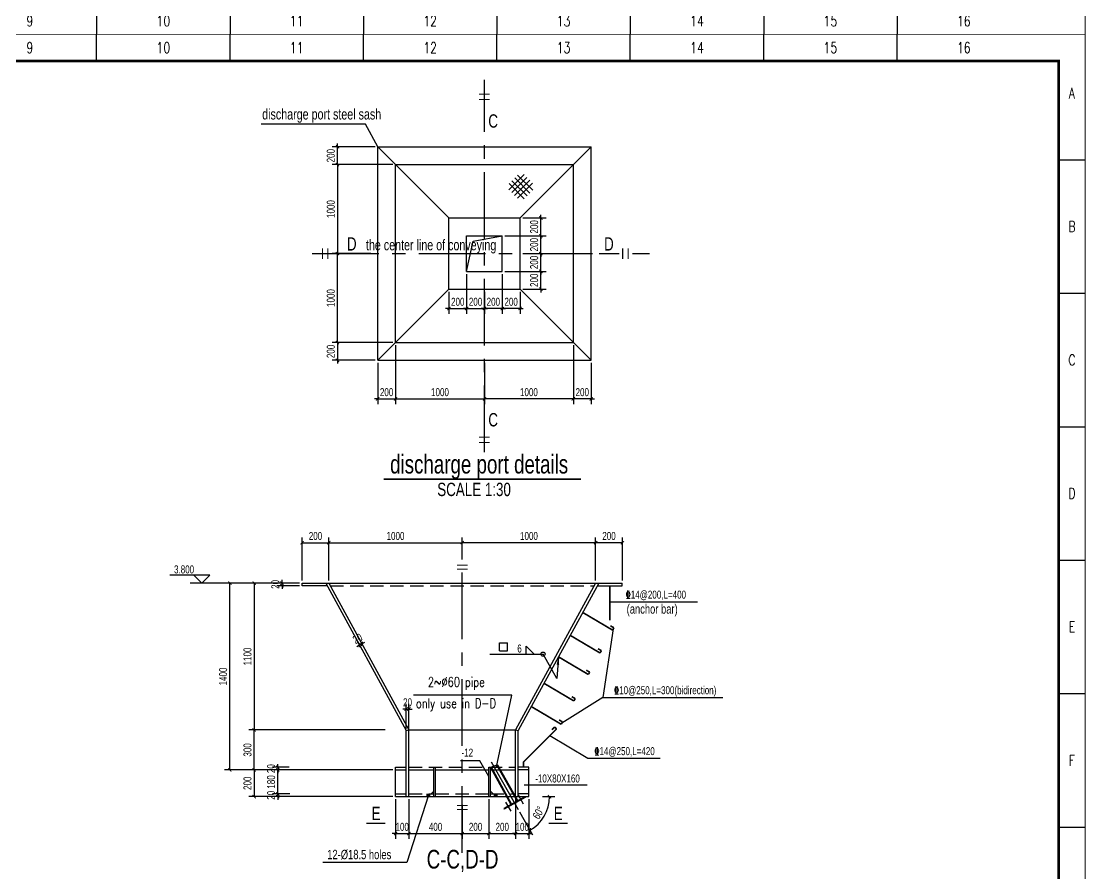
# Model space of a CAD drawing. Extents: x 707031 to 850566, y -411673 to -233438.
# Drawn here: x 751276 to 791166, y -383702 to -351768 of the extents above; entities that cross this region are included whole.
import ezdxf
from ezdxf.enums import TextEntityAlignment as Align

# ---------------------------------------------------------------- set-up
doc = ezdxf.new("R2010")
doc.units = 0
doc.header["$LTSCALE"] = 2000
doc.header["$MEASUREMENT"] = 0
doc.linetypes.add('CENTER', pattern=[2, 1.25, -0.25, 0.25, -0.25])
doc.linetypes.add('HIDDEN', pattern=[0.375, 0.25, -0.125])
doc.layers.get('0').update_dxf_attribs({"linetype": 'CONTINUOUS'})
doc.layers.get('DEFPOINTS').update_dxf_attribs({"linetype": 'CONTINUOUS'})
for name, color, linetype in [('4', 2, 'CONTINUOUS'), ('S_01', 3, 'CONTINUOUS'), ('S_04', 2, 'CONTINUOUS'), ('S_05', 7, 'CONTINUOUS'), ('TK', 1, 'CONTINUOUS')]:
    doc.layers.add(name, color=color, linetype=linetype)
doc.styles.add('HZ', font='txt-new.shx', dxfattribs={"width": 0.65, "bigfont": 'hztxt.shx'})
doc.styles.add('KS', font='kstxt.shx', dxfattribs={"width": 0.75, "bigfont": 'kshz.shx'})
doc.styles.add('TK-HZ', font='txt.shx', dxfattribs={"width": 0.8, "bigfont": 'hztxt.shx'})
doc.dimstyles.new('KS20', dxfattribs={"dimtxt": 300, "dimasz": 120, "dimexe": 200, "dimexo": 100, "dimgap": 100, "dimtad": 1, "dimdec": 0, "dimlfac": 0.2, "dimzin": 14, "dimdsep": 46, "dimtxsty": 'KS', "dimblk": 'ARCHTICK', "dimcen": -900, "dimclrd": 7, "dimclre": 7, "dimclrt": 2, "dimadec": 0, "dimazin": 0, "dimtfac": 1, "dimtdec": 0, "dimtix": 1, "dimtmove": 2, "dimatfit": 2, "dimfxl": 1, "dimtolj": 1, "dimtzin": 14, "dimarcsym": 0})
doc.dimstyles.new('KS30', dxfattribs={"dimtxt": 300, "dimasz": 120, "dimexe": 200, "dimexo": 100, "dimgap": 100, "dimtad": 1, "dimdec": 0, "dimlfac": 0.3, "dimzin": 14, "dimdsep": 46, "dimtxsty": 'KS', "dimblk": 'ARCHTICK', "dimcen": -900, "dimclrd": 7, "dimclre": 7, "dimclrt": 2, "dimadec": 0, "dimazin": 0, "dimtfac": 1, "dimtdec": 0, "dimtix": 1, "dimtmove": 2, "dimatfit": 2, "dimfxl": 1, "dimtolj": 1, "dimtzin": 14, "dimarcsym": 0})

# ---------------------------------------------------------------- blocks, each defined once
blk = doc.blocks.new('A1-1')
at = {"layer": 'TK', "color": 7}
for p, q in [((47050, 58400), (47050, 59400)), ((52050, 58400), (52050, 59400)), ((57050, 58400), (57050, 59400)), ((62050, 58400), (62050, 59400)), ((67050, 58400), (67050, 59400)), ((72050, 58400), (72050, 59400)), ((77050, 58400), (77050, 59400)), ((83100, 54700), (84100, 54700)), ((83100, 49700), (84100, 49700)), ((83100, 44700), (84100, 44700)), ((83100, 39700), (84100, 39700)), ((83100, 34700), (84100, 34700)), ((83100, 29700), (84100, 29700)), ((47050, 1000), (47050, 0)), ((52050, 1000), (52050, 0)), ((57050, 1000), (57050, 0)), ((62050, 1000), (62050, 0)), ((67050, 1000), (67050, 0)), ((72050, 1000), (72050, 0)), ((77050, 1000), (77050, 0))]:
    blk.add_line(p, q, dxfattribs=at)
for points, const_width in [([(0, 0), (84100, 0), (84100, 59400), (0, 59400)], 35), ([(2500, 1000), (83100, 1000), (83100, 58400), (2500, 58400)], 100)]:
    blk.add_lwpolyline(points, close=True, dxfattribs=dict(at, const_width=const_width))
at = {"layer": 'TK', "color": 7, "style": 'TK-HZ', "width": 0.75}
for s, p in [('9', (44550, 58900)), ('10', (49550, 58900)), ('11', (54550, 58900)), ('12', (59550, 58900)), ('13', (64550, 58900)), ('14', (69550, 58900)), ('15', (74550, 58900)), ('16', (79550, 58900)), ('A', (83600, 57200)), ('B', (83600, 52200)), ('C', (83600, 47200)), ('D', (83600, 42200)), ('E', (83600, 37200)), ('F', (83600, 32200)), ('9', (44550, 500)), ('10', (49550, 500)), ('11', (54550, 500)), ('12', (59550, 500)), ('13', (64550, 500)), ('14', (69550, 500)), ('15', (74550, 500)), ('16', (79550, 500))]:
    blk.add_text(s, height=400, dxfattribs=at).set_placement(p, align=Align.MIDDLE_CENTER)
blk = doc.blocks.new('_ArchTick')
at = {"color": 0, "linetype": 'ByBlock', "const_width": 0.3}
blk.add_lwpolyline([(-0.5, -0.5), (0.5, 0.5)], dxfattribs=at)
blk = doc.blocks.new('*D312')
at = {"layer": 'DEFPOINTS', "color": 0}
for p in [(764476, -357136), (763126, -360469), (764476, -360469)]:
    blk.add_point(p, dxfattribs=at)
at = {"layer": 'S_05', "color": 7, "lineweight": -2}
for p, q in [((764376, -357136), (762926, -357136)), ((763126, -357136), (763126, -360469)), ((764376, -360469), (762926, -360469))]:
    blk.add_line(p, q, dxfattribs=at)
at = {"layer": 'S_05', "color": 7, "lineweight": -2, "xscale": 120, "yscale": 120, "zscale": 120}
for p, rotation in [((763126, -357136), 90), ((763126, -360469), 270)]:
    blk.add_blockref('_ArchTick', p, dxfattribs=dict(at, rotation=rotation))
at = {"layer": 'S_05', "color": 2, "insert": (762876, -358802), "char_height": 300, "attachment_point": 5, "rotation": 90, "style": 'KS'}
blk.add_mtext('\\A1;1000', dxfattribs=at)
blk = doc.blocks.new('*D313')
at = {"layer": 'DEFPOINTS', "color": 0}
for p in [(763126, -360469), (764476, -360469), (764476, -363802)]:
    blk.add_point(p, dxfattribs=at)
at = {"layer": 'S_05', "color": 7, "lineweight": -2}
for p, q in [((764376, -360469), (762926, -360469)), ((763126, -363802), (763126, -360469)), ((764376, -363802), (762926, -363802))]:
    blk.add_line(p, q, dxfattribs=at)
at = {"layer": 'S_05', "color": 7, "lineweight": -2, "xscale": 120, "yscale": 120, "zscale": 120}
for p, rotation in [((763126, -360469), 90), ((763126, -363802), 270)]:
    blk.add_blockref('_ArchTick', p, dxfattribs=dict(at, rotation=rotation))
at = {"layer": 'S_05', "color": 2, "insert": (762876, -362136), "char_height": 300, "attachment_point": 5, "rotation": 90, "style": 'KS'}
blk.add_mtext('\\A1;1000', dxfattribs=at)
blk = doc.blocks.new('*D314')
at = {"layer": 'DEFPOINTS', "color": 0}
for p in [(765300, -363802), (763126, -364469), (764634, -364469)]:
    blk.add_point(p, dxfattribs=at)
at = {"layer": 'S_05', "color": 7, "lineweight": -2}
for p, q in [((763126, -363802), (763126, -363682)), ((765200, -363802), (762926, -363802)), ((763126, -363802), (763126, -364469)), ((764534, -364469), (762926, -364469)), ((763126, -364469), (763126, -364589))]:
    blk.add_line(p, q, dxfattribs=at)
at = {"layer": 'S_05', "color": 7, "lineweight": -2, "xscale": 120, "yscale": 120, "zscale": 120}
for p, rotation in [((763126, -363802), 270), ((763126, -364469), 90)]:
    blk.add_blockref('_ArchTick', p, dxfattribs=dict(at, rotation=rotation))
at = {"layer": 'S_05', "color": 2, "insert": (762876, -364136), "char_height": 300, "attachment_point": 5, "rotation": 90, "style": 'KS'}
blk.add_mtext('\\A1;200', dxfattribs=at)
blk = doc.blocks.new('*D315')
at = {"layer": 'DEFPOINTS', "color": 0}
for p in [(763126, -356469), (764634, -356469), (765300, -357136)]:
    blk.add_point(p, dxfattribs=at)
at = {"layer": 'S_05', "color": 7, "lineweight": -2}
for p, q in [((764534, -356469), (762926, -356469)), ((763126, -356469), (763126, -356349)), ((763126, -357136), (763126, -356469)), ((765200, -357136), (762926, -357136)), ((763126, -357136), (763126, -357256))]:
    blk.add_line(p, q, dxfattribs=at)
at = {"layer": 'S_05', "color": 7, "lineweight": -2, "xscale": 120, "yscale": 120, "zscale": 120}
for p, rotation in [((763126, -356469), 270), ((763126, -357136), 90)]:
    blk.add_blockref('_ArchTick', p, dxfattribs=dict(at, rotation=rotation))
at = {"layer": 'S_05', "color": 2, "insert": (762876, -356802), "char_height": 300, "attachment_point": 5, "rotation": 90, "style": 'KS'}
blk.add_mtext('\\A1;200', dxfattribs=at)
blk = doc.blocks.new('*D316')
at = {"layer": 'DEFPOINTS', "color": 0}
for p in [(765300, -363802), (768634, -364469), (768634, -365914)]:
    blk.add_point(p, dxfattribs=at)
at = {"layer": 'S_05', "color": 7, "lineweight": -2}
for p, q in [((765300, -363902), (765300, -366114)), ((768634, -364569), (768634, -366114)), ((765300, -365914), (768634, -365914))]:
    blk.add_line(p, q, dxfattribs=at)
at = {"layer": 'S_05', "color": 7, "lineweight": -2, "xscale": 120, "yscale": 120, "zscale": 120, "rotation": 180}
blk.add_blockref('_ArchTick', (765300, -365914), dxfattribs=at)
at = {"layer": 'S_05', "color": 7, "lineweight": -2, "xscale": 120, "yscale": 120, "zscale": 120}
blk.add_blockref('_ArchTick', (768634, -365914), dxfattribs=at)
at = {"layer": 'S_05', "color": 2, "insert": (766967, -365664), "char_height": 300, "attachment_point": 5, "style": 'KS'}
blk.add_mtext('\\A1;1000', dxfattribs=at)
blk = doc.blocks.new('*D317')
at = {"layer": 'DEFPOINTS', "color": 0}
for p in [(764634, -364469), (765300, -364469), (765300, -365914)]:
    blk.add_point(p, dxfattribs=at)
at = {"layer": 'S_05', "color": 7, "lineweight": -2}
for p, q in [((764634, -364569), (764634, -366114)), ((765300, -364569), (765300, -366114)), ((764634, -365914), (764514, -365914)), ((764634, -365914), (765300, -365914)), ((765300, -365914), (765420, -365914))]:
    blk.add_line(p, q, dxfattribs=at)
at = {"layer": 'S_05', "color": 7, "lineweight": -2, "xscale": 120, "yscale": 120, "zscale": 120}
blk.add_blockref('_ArchTick', (764634, -365914), dxfattribs=at)
at = {"layer": 'S_05', "color": 7, "lineweight": -2, "xscale": 120, "yscale": 120, "zscale": 120, "rotation": 180}
blk.add_blockref('_ArchTick', (765300, -365914), dxfattribs=at)
at = {"layer": 'S_05', "color": 2, "insert": (764967, -365664), "char_height": 300, "attachment_point": 5, "style": 'KS'}
blk.add_mtext('\\A1;200', dxfattribs=at)
blk = doc.blocks.new('*D318')
at = {"layer": 'DEFPOINTS', "color": 0}
for p in [(771967, -363802), (768634, -364469), (768634, -365914)]:
    blk.add_point(p, dxfattribs=at)
at = {"layer": 'S_05', "color": 7, "lineweight": -2}
for p, q in [((771967, -363902), (771967, -366114)), ((768634, -364569), (768634, -366114)), ((771967, -365914), (768634, -365914))]:
    blk.add_line(p, q, dxfattribs=at)
at = {"layer": 'S_05', "color": 7, "lineweight": -2, "xscale": 120, "yscale": 120, "zscale": 120, "rotation": 180}
blk.add_blockref('_ArchTick', (768634, -365914), dxfattribs=at)
at = {"layer": 'S_05', "color": 7, "lineweight": -2, "xscale": 120, "yscale": 120, "zscale": 120}
blk.add_blockref('_ArchTick', (771967, -365914), dxfattribs=at)
at = {"layer": 'S_05', "color": 2, "insert": (770300, -365664), "char_height": 300, "attachment_point": 5, "style": 'KS'}
blk.add_mtext('\\A1;1000', dxfattribs=at)
blk = doc.blocks.new('*D319')
at = {"layer": 'DEFPOINTS', "color": 0}
for p in [(771967, -364469), (772634, -364469), (771967, -365914)]:
    blk.add_point(p, dxfattribs=at)
at = {"layer": 'S_05', "color": 7, "lineweight": -2}
for p, q in [((771967, -364569), (771967, -366114)), ((772634, -364569), (772634, -366114)), ((771967, -365914), (771847, -365914)), ((772634, -365914), (771967, -365914)), ((772634, -365914), (772754, -365914))]:
    blk.add_line(p, q, dxfattribs=at)
at = {"layer": 'S_05', "color": 7, "lineweight": -2, "xscale": 120, "yscale": 120, "zscale": 120}
blk.add_blockref('_ArchTick', (771967, -365914), dxfattribs=at)
at = {"layer": 'S_05', "color": 7, "lineweight": -2, "xscale": 120, "yscale": 120, "zscale": 120, "rotation": 180}
blk.add_blockref('_ArchTick', (772634, -365914), dxfattribs=at)
at = {"layer": 'S_05', "color": 2, "insert": (772300, -365664), "char_height": 300, "attachment_point": 5, "style": 'KS'}
blk.add_mtext('\\A1;200', dxfattribs=at)
blk = doc.blocks.new('gb')
for p, q in [((3051.31, 5799.01), (3045.64, 5793.34)), ((3052.37, 5797.95), (3046.71, 5792.28)), ((3046.8, 5796.7), (3052.47, 5791.03)), ((3053.44, 5796.88), (3047.77, 5791.22)), ((3047.86, 5797.76), (3053.53, 5792.09)), ((3048.92, 5798.82), (3054.59, 5793.15)), ((3045.74, 5795.64), (3051.41, 5789.97)), ((3054.5, 5795.82), (3048.83, 5790.15))]:
    blk.add_line(p, q)
blk = doc.blocks.new('*D320')
at = {"layer": 'DEFPOINTS', "color": 0}
for p in [(767967, -361136), (768634, -361802), (768634, -362527)]:
    blk.add_point(p, dxfattribs=at)
at = {"layer": 'S_05', "color": 7, "lineweight": -2}
for p, q in [((767967, -361236), (767967, -362727)), ((768634, -361902), (768634, -362727)), ((767967, -362527), (767847, -362527)), ((767967, -362527), (768634, -362527)), ((768634, -362527), (768754, -362527))]:
    blk.add_line(p, q, dxfattribs=at)
at = {"layer": 'S_05', "color": 7, "lineweight": -2, "xscale": 120, "yscale": 120, "zscale": 120}
blk.add_blockref('_ArchTick', (767967, -362527), dxfattribs=at)
at = {"layer": 'S_05', "color": 7, "lineweight": -2, "xscale": 120, "yscale": 120, "zscale": 120, "rotation": 180}
blk.add_blockref('_ArchTick', (768634, -362527), dxfattribs=at)
at = {"layer": 'S_05', "color": 2, "insert": (768300, -362277), "char_height": 300, "attachment_point": 5, "style": 'KS'}
blk.add_mtext('\\A1;200', dxfattribs=at)
blk = doc.blocks.new('*D321')
at = {"layer": 'DEFPOINTS', "color": 0}
for p in [(767300, -361802), (767967, -361802), (767967, -362527)]:
    blk.add_point(p, dxfattribs=at)
at = {"layer": 'S_05', "color": 7, "lineweight": -2}
for p, q in [((767300, -361902), (767300, -362727)), ((767967, -361902), (767967, -362727)), ((767300, -362527), (767180, -362527)), ((767300, -362527), (767967, -362527)), ((767967, -362527), (768087, -362527))]:
    blk.add_line(p, q, dxfattribs=at)
at = {"layer": 'S_05', "color": 7, "lineweight": -2, "xscale": 120, "yscale": 120, "zscale": 120}
blk.add_blockref('_ArchTick', (767300, -362527), dxfattribs=at)
at = {"layer": 'S_05', "color": 7, "lineweight": -2, "xscale": 120, "yscale": 120, "zscale": 120, "rotation": 180}
blk.add_blockref('_ArchTick', (767967, -362527), dxfattribs=at)
at = {"layer": 'S_05', "color": 2, "insert": (767634, -362277), "char_height": 300, "attachment_point": 5, "style": 'KS'}
blk.add_mtext('\\A1;200', dxfattribs=at)
blk = doc.blocks.new('*D322')
at = {"layer": 'DEFPOINTS', "color": 0}
for p in [(769300, -361136), (768634, -361802), (768634, -362527)]:
    blk.add_point(p, dxfattribs=at)
at = {"layer": 'S_05', "color": 7, "lineweight": -2}
for p, q in [((769300, -361236), (769300, -362727)), ((768634, -361902), (768634, -362727)), ((768634, -362527), (768514, -362527)), ((769300, -362527), (768634, -362527)), ((769300, -362527), (769420, -362527))]:
    blk.add_line(p, q, dxfattribs=at)
at = {"layer": 'S_05', "color": 7, "lineweight": -2, "xscale": 120, "yscale": 120, "zscale": 120}
blk.add_blockref('_ArchTick', (768634, -362527), dxfattribs=at)
at = {"layer": 'S_05', "color": 7, "lineweight": -2, "xscale": 120, "yscale": 120, "zscale": 120, "rotation": 180}
blk.add_blockref('_ArchTick', (769300, -362527), dxfattribs=at)
at = {"layer": 'S_05', "color": 2, "insert": (768967, -362277), "char_height": 300, "attachment_point": 5, "style": 'KS'}
blk.add_mtext('\\A1;200', dxfattribs=at)
blk = doc.blocks.new('*D323')
at = {"layer": 'DEFPOINTS', "color": 0}
for p in [(769300, -361802), (769967, -361802), (769300, -362527)]:
    blk.add_point(p, dxfattribs=at)
at = {"layer": 'S_05', "color": 7, "lineweight": -2}
for p, q in [((769300, -361902), (769300, -362727)), ((769967, -361902), (769967, -362727)), ((769300, -362527), (769180, -362527)), ((769967, -362527), (769300, -362527)), ((769967, -362527), (770087, -362527))]:
    blk.add_line(p, q, dxfattribs=at)
at = {"layer": 'S_05', "color": 7, "lineweight": -2, "xscale": 120, "yscale": 120, "zscale": 120}
blk.add_blockref('_ArchTick', (769300, -362527), dxfattribs=at)
at = {"layer": 'S_05', "color": 7, "lineweight": -2, "xscale": 120, "yscale": 120, "zscale": 120, "rotation": 180}
blk.add_blockref('_ArchTick', (769967, -362527), dxfattribs=at)
at = {"layer": 'S_05', "color": 2, "insert": (769634, -362277), "char_height": 300, "attachment_point": 5, "style": 'KS'}
blk.add_mtext('\\A1;200', dxfattribs=at)
blk = doc.blocks.new('*D324')
at = {"layer": 'DEFPOINTS', "color": 0}
for p in [(769300, -361136), (770747, -361136), (769967, -361802)]:
    blk.add_point(p, dxfattribs=at)
at = {"layer": 'S_05', "color": 7, "lineweight": -2}
for p, q in [((769400, -361136), (770947, -361136)), ((770747, -361136), (770747, -361016)), ((770747, -361802), (770747, -361136)), ((770067, -361802), (770947, -361802)), ((770747, -361802), (770747, -361922))]:
    blk.add_line(p, q, dxfattribs=at)
at = {"layer": 'S_05', "color": 7, "lineweight": -2, "xscale": 120, "yscale": 120, "zscale": 120}
for p, rotation in [((770747, -361136), 270), ((770747, -361802), 90)]:
    blk.add_blockref('_ArchTick', p, dxfattribs=dict(at, rotation=rotation))
at = {"layer": 'S_05', "color": 2, "insert": (770497, -361469), "char_height": 300, "attachment_point": 5, "rotation": 90, "style": 'KS'}
blk.add_mtext('\\A1;200', dxfattribs=at)
blk = doc.blocks.new('*D325')
at = {"layer": 'DEFPOINTS', "color": 0}
for p in [(769967, -360469), (770747, -360469), (769967, -361136)]:
    blk.add_point(p, dxfattribs=at)
at = {"layer": 'S_05', "color": 7, "lineweight": -2}
for p, q in [((770067, -360469), (770947, -360469)), ((770747, -360469), (770747, -360349)), ((770747, -361136), (770747, -360469)), ((770067, -361136), (770947, -361136)), ((770747, -361136), (770747, -361256))]:
    blk.add_line(p, q, dxfattribs=at)
at = {"layer": 'S_05', "color": 7, "lineweight": -2, "xscale": 120, "yscale": 120, "zscale": 120}
for p, rotation in [((770747, -360469), 270), ((770747, -361136), 90)]:
    blk.add_blockref('_ArchTick', p, dxfattribs=dict(at, rotation=rotation))
at = {"layer": 'S_05', "color": 2, "insert": (770497, -360802), "char_height": 300, "attachment_point": 5, "rotation": 90, "style": 'KS'}
blk.add_mtext('\\A1;200', dxfattribs=at)
blk = doc.blocks.new('*D326')
at = {"layer": 'DEFPOINTS', "color": 0}
for p in [(769300, -359802), (770747, -359802), (769967, -360469)]:
    blk.add_point(p, dxfattribs=at)
at = {"layer": 'S_05', "color": 7, "lineweight": -2}
for p, q in [((769400, -359802), (770947, -359802)), ((770747, -359802), (770747, -359682)), ((770747, -360469), (770747, -359802)), ((770067, -360469), (770947, -360469)), ((770747, -360469), (770747, -360589))]:
    blk.add_line(p, q, dxfattribs=at)
at = {"layer": 'S_05', "color": 7, "lineweight": -2, "xscale": 120, "yscale": 120, "zscale": 120}
for p, rotation in [((770747, -359802), 270), ((770747, -360469), 90)]:
    blk.add_blockref('_ArchTick', p, dxfattribs=dict(at, rotation=rotation))
at = {"layer": 'S_05', "color": 2, "insert": (770497, -360136), "char_height": 300, "attachment_point": 5, "rotation": 90, "style": 'KS'}
blk.add_mtext('\\A1;200', dxfattribs=at)
blk = doc.blocks.new('*D327')
at = {"layer": 'DEFPOINTS', "color": 0}
for p in [(769967, -359136), (770747, -359136), (770173, -359802)]:
    blk.add_point(p, dxfattribs=at)
at = {"layer": 'S_05', "color": 7, "lineweight": -2}
for p, q in [((770067, -359136), (770947, -359136)), ((770747, -359136), (770747, -359016)), ((770747, -359802), (770747, -359136)), ((770273, -359802), (770947, -359802)), ((770747, -359802), (770747, -359922))]:
    blk.add_line(p, q, dxfattribs=at)
at = {"layer": 'S_05', "color": 7, "lineweight": -2, "xscale": 120, "yscale": 120, "zscale": 120}
for p, rotation in [((770747, -359136), 270), ((770747, -359802), 90)]:
    blk.add_blockref('_ArchTick', p, dxfattribs=dict(at, rotation=rotation))
at = {"layer": 'S_05', "color": 2, "insert": (770497, -359469), "char_height": 300, "attachment_point": 5, "rotation": 90, "style": 'KS'}
blk.add_mtext('\\A1;200', dxfattribs=at)
blk = doc.blocks.new('*D360')
at = {"layer": 'DEFPOINTS', "color": 0}
for p in [(767801, -371301), (767801, -372030), (762801, -372815)]:
    blk.add_point(p, dxfattribs=at)
at = {"layer": 'S_05', "color": 7, "lineweight": -2}
for p, q in [((762801, -372715), (762801, -371101)), ((762801, -371301), (767801, -371301)), ((767801, -371930), (767801, -371101))]:
    blk.add_line(p, q, dxfattribs=at)
at = {"layer": 'S_05', "color": 7, "lineweight": -2, "xscale": 120, "yscale": 120, "zscale": 120, "rotation": 180}
blk.add_blockref('_ArchTick', (762801, -371301), dxfattribs=at)
at = {"layer": 'S_05', "color": 7, "lineweight": -2, "xscale": 120, "yscale": 120, "zscale": 120}
blk.add_blockref('_ArchTick', (767801, -371301), dxfattribs=at)
at = {"layer": 'S_05', "color": 2, "insert": (765301, -371051), "char_height": 300, "attachment_point": 5, "style": 'KS'}
blk.add_mtext('\\A1;1000', dxfattribs=at)
blk = doc.blocks.new('*D361')
at = {"layer": 'DEFPOINTS', "color": 0}
for p in [(762801, -371301), (762801, -372280), (761801, -372815)]:
    blk.add_point(p, dxfattribs=at)
at = {"layer": 'S_05', "color": 7, "lineweight": -2}
for p, q in [((761801, -372715), (761801, -371101)), ((761801, -371301), (762801, -371301)), ((762801, -372180), (762801, -371101))]:
    blk.add_line(p, q, dxfattribs=at)
at = {"layer": 'S_05', "color": 7, "lineweight": -2, "xscale": 120, "yscale": 120, "zscale": 120, "rotation": 180}
blk.add_blockref('_ArchTick', (761801, -371301), dxfattribs=at)
at = {"layer": 'S_05', "color": 7, "lineweight": -2, "xscale": 120, "yscale": 120, "zscale": 120}
blk.add_blockref('_ArchTick', (762801, -371301), dxfattribs=at)
at = {"layer": 'S_05', "color": 2, "insert": (762301, -371051), "char_height": 300, "attachment_point": 5, "style": 'KS'}
blk.add_mtext('\\A1;200', dxfattribs=at)
blk = doc.blocks.new('*D362')
at = {"layer": 'DEFPOINTS', "color": 0}
for p in [(767801, -371301), (767801, -372030), (772801, -372815)]:
    blk.add_point(p, dxfattribs=at)
at = {"layer": 'S_05', "color": 7, "lineweight": -2}
for p, q in [((767801, -371930), (767801, -371101)), ((772801, -371301), (767801, -371301)), ((772801, -372715), (772801, -371101))]:
    blk.add_line(p, q, dxfattribs=at)
at = {"layer": 'S_05', "color": 7, "lineweight": -2, "xscale": 120, "yscale": 120, "zscale": 120, "rotation": 180}
blk.add_blockref('_ArchTick', (767801, -371301), dxfattribs=at)
at = {"layer": 'S_05', "color": 7, "lineweight": -2, "xscale": 120, "yscale": 120, "zscale": 120}
blk.add_blockref('_ArchTick', (772801, -371301), dxfattribs=at)
at = {"layer": 'S_05', "color": 2, "insert": (770301, -371051), "char_height": 300, "attachment_point": 5, "style": 'KS'}
blk.add_mtext('\\A1;1000', dxfattribs=at)
blk = doc.blocks.new('*D363')
at = {"layer": 'DEFPOINTS', "color": 0}
for p in [(772801, -371301), (772801, -372280), (773801, -372815)]:
    blk.add_point(p, dxfattribs=at)
at = {"layer": 'S_05', "color": 7, "lineweight": -2}
for p, q in [((772801, -372180), (772801, -371101)), ((773801, -371301), (772801, -371301)), ((773801, -372715), (773801, -371101))]:
    blk.add_line(p, q, dxfattribs=at)
at = {"layer": 'S_05', "color": 7, "lineweight": -2, "xscale": 120, "yscale": 120, "zscale": 120, "rotation": 180}
blk.add_blockref('_ArchTick', (772801, -371301), dxfattribs=at)
at = {"layer": 'S_05', "color": 7, "lineweight": -2, "xscale": 120, "yscale": 120, "zscale": 120}
blk.add_blockref('_ArchTick', (773801, -371301), dxfattribs=at)
at = {"layer": 'S_05', "color": 2, "insert": (773301, -371051), "char_height": 300, "attachment_point": 5, "style": 'KS'}
blk.add_mtext('\\A1;200', dxfattribs=at)
blk = doc.blocks.new('*D364')
at = {"layer": 'DEFPOINTS', "color": 0}
for p in [(761801, -372815), (760004, -378315), (765015, -378315)]:
    blk.add_point(p, dxfattribs=at)
at = {"layer": 'S_05', "color": 7, "lineweight": -2}
for p, q in [((761701, -372815), (759804, -372815)), ((760004, -372815), (760004, -378315)), ((764915, -378315), (759804, -378315))]:
    blk.add_line(p, q, dxfattribs=at)
at = {"layer": 'S_05', "color": 7, "lineweight": -2, "xscale": 120, "yscale": 120, "zscale": 120}
for p, rotation in [((760004, -372815), 90), ((760004, -378315), 270)]:
    blk.add_blockref('_ArchTick', p, dxfattribs=dict(at, rotation=rotation))
at = {"layer": 'S_05', "color": 2, "insert": (759754, -375565), "char_height": 300, "attachment_point": 5, "rotation": 90, "style": 'KS'}
blk.add_mtext('\\A1;1100', dxfattribs=at)
blk = doc.blocks.new('*D365')
at = {"layer": 'DEFPOINTS', "color": 0}
for p in [(763856, -374959), (763944, -374911), (764042, -375092)]:
    blk.add_point(p, dxfattribs=at)
at = {"layer": 'S_05', "color": 7, "lineweight": -2}
for p, q in [((763955, -375139), (763849, -375197)), ((763904, -375047), (764050, -375315)), ((763955, -375139), (764042, -375092)), ((763992, -374999), (764138, -375267)), ((764042, -375092), (764148, -375034))]:
    blk.add_line(p, q, dxfattribs=at)
at = {"layer": 'S_05', "color": 7, "lineweight": -2, "xscale": 120, "yscale": 120, "zscale": 120}
for p, rotation in [((763955, -375139), 28.61045966596255), ((764042, -375092), 208.6104596659625)]:
    blk.add_blockref('_ArchTick', p, dxfattribs=dict(at, rotation=rotation))
at = {"layer": 'S_05', "color": 2, "insert": (763879, -374896), "char_height": 300, "attachment_point": 5, "rotation": 28.6105, "style": 'KS'}
blk.add_mtext('\\A1;20', dxfattribs=at)
blk = doc.blocks.new('*D366')
at = {"layer": 'DEFPOINTS', "color": 0}
for p in [(760004, -378315), (761223, -378315), (765301, -379815)]:
    blk.add_point(p, dxfattribs=at)
at = {"layer": 'S_05', "color": 7, "lineweight": -2}
for p, q in [((761123, -378315), (759804, -378315)), ((760004, -379815), (760004, -378315)), ((765201, -379815), (759804, -379815))]:
    blk.add_line(p, q, dxfattribs=at)
at = {"layer": 'S_05', "color": 7, "lineweight": -2, "xscale": 120, "yscale": 120, "zscale": 120}
for p, rotation in [((760004, -378315), 90), ((760004, -379815), 270)]:
    blk.add_blockref('_ArchTick', p, dxfattribs=dict(at, rotation=rotation))
at = {"layer": 'S_05', "color": 2, "insert": (759754, -379065), "char_height": 300, "attachment_point": 5, "rotation": 90, "style": 'KS'}
blk.add_mtext('\\A1;300', dxfattribs=at)
blk = doc.blocks.new('*D367')
at = {"layer": 'DEFPOINTS', "color": 0}
for p in [(761047, -372815), (761801, -372815), (761801, -372915)]:
    blk.add_point(p, dxfattribs=at)
at = {"layer": 'S_05', "color": 7, "lineweight": -2}
for p, q in [((761701, -372815), (760847, -372815)), ((761701, -372915), (760847, -372915)), ((761047, -372815), (761047, -372695)), ((761047, -372915), (761047, -372815)), ((761047, -372915), (761047, -373035))]:
    blk.add_line(p, q, dxfattribs=at)
at = {"layer": 'S_05', "color": 7, "lineweight": -2, "xscale": 120, "yscale": 120, "zscale": 120}
for p, rotation in [((761047, -372815), 270), ((761047, -372915), 90)]:
    blk.add_blockref('_ArchTick', p, dxfattribs=dict(at, rotation=rotation))
at = {"layer": 'S_05', "color": 2, "insert": (760797, -372865), "char_height": 300, "attachment_point": 5, "rotation": 90, "style": 'KS'}
blk.add_mtext('\\A1;20', dxfattribs=at)
blk = doc.blocks.new('*D368')
at = {"layer": 'DEFPOINTS', "color": 0}
for p in [(759091, -372815), (761343, -372815), (760913, -379815)]:
    blk.add_point(p, dxfattribs=at)
at = {"layer": 'S_05', "color": 7, "lineweight": -2}
for p, q in [((761243, -372815), (758891, -372815)), ((759091, -379815), (759091, -372815)), ((760813, -379815), (758891, -379815))]:
    blk.add_line(p, q, dxfattribs=at)
at = {"layer": 'S_05', "color": 7, "lineweight": -2, "xscale": 120, "yscale": 120, "zscale": 120}
for p, rotation in [((759091, -372815), 90), ((759091, -379815), 270)]:
    blk.add_blockref('_ArchTick', p, dxfattribs=dict(at, rotation=rotation))
at = {"layer": 'S_05', "color": 2, "insert": (758841, -376315), "char_height": 300, "attachment_point": 5, "rotation": 90, "style": 'KS'}
blk.add_mtext('\\A1;1400', dxfattribs=at)
blk = doc.blocks.new('*D369')
at = {"layer": 'DEFPOINTS', "color": 0}
for p in [(762990, -379815), (760004, -380815), (765301, -380815)]:
    blk.add_point(p, dxfattribs=at)
at = {"layer": 'S_05', "color": 7, "lineweight": -2}
for p, q in [((762890, -379815), (759804, -379815)), ((760004, -379815), (760004, -380815)), ((765201, -380815), (759804, -380815))]:
    blk.add_line(p, q, dxfattribs=at)
at = {"layer": 'S_05', "color": 7, "lineweight": -2, "xscale": 120, "yscale": 120, "zscale": 120}
for p, rotation in [((760004, -379815), 90), ((760004, -380815), 270)]:
    blk.add_blockref('_ArchTick', p, dxfattribs=dict(at, rotation=rotation))
at = {"layer": 'S_05', "color": 2, "insert": (759754, -380315), "char_height": 300, "attachment_point": 5, "rotation": 90, "style": 'KS'}
blk.add_mtext('\\A1;200', dxfattribs=at)
blk = doc.blocks.new('*D370')
at = {"layer": 'DEFPOINTS', "color": 0}
for p in [(760889, -380715), (761419, -380815), (761435, -380715)]:
    blk.add_point(p, dxfattribs=at)
at = {"layer": 'S_05', "color": 7, "lineweight": -2}
for p, q in [((761335, -380715), (760689, -380715)), ((761319, -380815), (760689, -380815)), ((760889, -380715), (760889, -380595)), ((760889, -380815), (760889, -380715)), ((760889, -380815), (760889, -380935))]:
    blk.add_line(p, q, dxfattribs=at)
at = {"layer": 'S_05', "color": 7, "lineweight": -2, "xscale": 120, "yscale": 120, "zscale": 120}
for p, rotation in [((760889, -380715), 270), ((760889, -380815), 90)]:
    blk.add_blockref('_ArchTick', p, dxfattribs=dict(at, rotation=rotation))
at = {"layer": 'S_05', "color": 2, "insert": (760639, -380765), "char_height": 300, "attachment_point": 5, "rotation": 90, "style": 'KS'}
blk.add_mtext('\\A1;20', dxfattribs=at)
blk = doc.blocks.new('*D371')
at = {"layer": 'DEFPOINTS', "color": 0}
for p in [(760889, -379815), (761255, -379815), (761255, -380715)]:
    blk.add_point(p, dxfattribs=at)
at = {"layer": 'S_05', "color": 7, "lineweight": -2}
for p, q in [((761155, -379815), (760689, -379815)), ((760889, -380715), (760889, -379815)), ((761155, -380715), (760689, -380715))]:
    blk.add_line(p, q, dxfattribs=at)
at = {"layer": 'S_05', "color": 7, "lineweight": -2, "xscale": 120, "yscale": 120, "zscale": 120}
for p, rotation in [((760889, -379815), 90), ((760889, -380715), 270)]:
    blk.add_blockref('_ArchTick', p, dxfattribs=dict(at, rotation=rotation))
at = {"layer": 'S_05', "color": 2, "insert": (760639, -380265), "char_height": 300, "attachment_point": 5, "rotation": 90, "style": 'KS'}
blk.add_mtext('\\A1;180', dxfattribs=at)
blk = doc.blocks.new('*D372')
at = {"layer": 'DEFPOINTS', "color": 0}
for p in [(761419, -379715), (760889, -379815), (761435, -379815)]:
    blk.add_point(p, dxfattribs=at)
at = {"layer": 'S_05', "color": 7, "lineweight": -2}
for p, q in [((761319, -379715), (760689, -379715)), ((760889, -379715), (760889, -379595)), ((760889, -379715), (760889, -379815)), ((761335, -379815), (760689, -379815)), ((760889, -379815), (760889, -379935))]:
    blk.add_line(p, q, dxfattribs=at)
at = {"layer": 'S_05', "color": 7, "lineweight": -2, "xscale": 120, "yscale": 120, "zscale": 120}
for p, rotation in [((760889, -379715), 270), ((760889, -379815), 90)]:
    blk.add_blockref('_ArchTick', p, dxfattribs=dict(at, rotation=rotation))
at = {"layer": 'S_05', "color": 2, "insert": (760639, -379765), "char_height": 300, "attachment_point": 5, "rotation": 90, "style": 'KS'}
blk.add_mtext('\\A1;20', dxfattribs=at)
blk = doc.blocks.new('*D373')
at = {"layer": 'DEFPOINTS', "color": 0}
for p in [(765801, -380815), (767801, -381021), (767801, -382198)]:
    blk.add_point(p, dxfattribs=at)
at = {"layer": 'S_05', "color": 7, "lineweight": -2}
for p, q in [((765801, -380915), (765801, -382398)), ((767801, -381121), (767801, -382398)), ((765801, -382198), (767801, -382198))]:
    blk.add_line(p, q, dxfattribs=at)
at = {"layer": 'S_05', "color": 7, "lineweight": -2, "xscale": 120, "yscale": 120, "zscale": 120, "rotation": 180}
blk.add_blockref('_ArchTick', (765801, -382198), dxfattribs=at)
at = {"layer": 'S_05', "color": 7, "lineweight": -2, "xscale": 120, "yscale": 120, "zscale": 120}
blk.add_blockref('_ArchTick', (767801, -382198), dxfattribs=at)
at = {"layer": 'S_05', "color": 2, "insert": (766801, -381948), "char_height": 300, "attachment_point": 5, "style": 'KS'}
blk.add_mtext('\\A1;400', dxfattribs=at)
blk = doc.blocks.new('*D374')
at = {"layer": 'DEFPOINTS', "color": 0}
for p in [(765301, -380815), (765801, -380815), (765801, -382198)]:
    blk.add_point(p, dxfattribs=at)
at = {"layer": 'S_05', "color": 7, "lineweight": -2}
for p, q in [((765301, -380915), (765301, -382398)), ((765801, -380915), (765801, -382398)), ((765301, -382198), (765181, -382198)), ((765301, -382198), (765801, -382198)), ((765801, -382198), (765921, -382198))]:
    blk.add_line(p, q, dxfattribs=at)
at = {"layer": 'S_05', "color": 7, "lineweight": -2, "xscale": 120, "yscale": 120, "zscale": 120}
blk.add_blockref('_ArchTick', (765301, -382198), dxfattribs=at)
at = {"layer": 'S_05', "color": 7, "lineweight": -2, "xscale": 120, "yscale": 120, "zscale": 120, "rotation": 180}
blk.add_blockref('_ArchTick', (765801, -382198), dxfattribs=at)
at = {"layer": 'S_05', "color": 2, "insert": (765551, -381948), "char_height": 300, "attachment_point": 5, "style": 'KS'}
blk.add_mtext('\\A1;100', dxfattribs=at)
blk = doc.blocks.new('*D375')
at = {"layer": 'DEFPOINTS', "color": 0}
for p in [(768801, -380815), (767801, -381430), (768801, -382198)]:
    blk.add_point(p, dxfattribs=at)
at = {"layer": 'S_05', "color": 7, "lineweight": -2}
for p, q in [((768801, -380915), (768801, -382398)), ((767801, -381530), (767801, -382398)), ((767801, -382198), (768801, -382198))]:
    blk.add_line(p, q, dxfattribs=at)
at = {"layer": 'S_05', "color": 7, "lineweight": -2, "xscale": 120, "yscale": 120, "zscale": 120, "rotation": 180}
blk.add_blockref('_ArchTick', (767801, -382198), dxfattribs=at)
at = {"layer": 'S_05', "color": 7, "lineweight": -2, "xscale": 120, "yscale": 120, "zscale": 120}
blk.add_blockref('_ArchTick', (768801, -382198), dxfattribs=at)
at = {"layer": 'S_05', "color": 2, "insert": (768301, -381948), "char_height": 300, "attachment_point": 5, "style": 'KS'}
blk.add_mtext('\\A1;200', dxfattribs=at)
blk = doc.blocks.new('*D376')
at = {"layer": 'DEFPOINTS', "color": 0}
for p in [(769801, -380815), (768801, -381223), (769801, -382198)]:
    blk.add_point(p, dxfattribs=at)
at = {"layer": 'S_05', "color": 7, "lineweight": -2}
for p, q in [((769801, -380915), (769801, -382398)), ((768801, -381323), (768801, -382398)), ((768801, -382198), (769801, -382198))]:
    blk.add_line(p, q, dxfattribs=at)
at = {"layer": 'S_05', "color": 7, "lineweight": -2, "xscale": 120, "yscale": 120, "zscale": 120, "rotation": 180}
blk.add_blockref('_ArchTick', (768801, -382198), dxfattribs=at)
at = {"layer": 'S_05', "color": 7, "lineweight": -2, "xscale": 120, "yscale": 120, "zscale": 120}
blk.add_blockref('_ArchTick', (769801, -382198), dxfattribs=at)
at = {"layer": 'S_05', "color": 2, "insert": (769301, -381948), "char_height": 300, "attachment_point": 5, "style": 'KS'}
blk.add_mtext('\\A1;200', dxfattribs=at)
blk = doc.blocks.new('*D377')
at = {"layer": 'DEFPOINTS', "color": 0}
for p in [(770301, -380815), (769801, -381400), (770301, -382198)]:
    blk.add_point(p, dxfattribs=at)
at = {"layer": 'S_05', "color": 7, "lineweight": -2}
for p, q in [((770301, -380915), (770301, -382398)), ((769801, -381500), (769801, -382398)), ((769801, -382198), (769681, -382198)), ((769801, -382198), (770301, -382198)), ((770301, -382198), (770421, -382198))]:
    blk.add_line(p, q, dxfattribs=at)
at = {"layer": 'S_05', "color": 7, "lineweight": -2, "xscale": 120, "yscale": 120, "zscale": 120}
blk.add_blockref('_ArchTick', (769801, -382198), dxfattribs=at)
at = {"layer": 'S_05', "color": 7, "lineweight": -2, "xscale": 120, "yscale": 120, "zscale": 120, "rotation": 180}
blk.add_blockref('_ArchTick', (770301, -382198), dxfattribs=at)
at = {"layer": 'S_05', "color": 2, "insert": (770051, -381948), "char_height": 300, "attachment_point": 5, "style": 'KS'}
blk.add_mtext('\\A1;100', dxfattribs=at)
blk = doc.blocks.new('*D378')
at = {"layer": 'DEFPOINTS', "color": 0}
for p in [(768880, -379510), (763709, -380815), (770709, -380815), (769899, -381301), (770729, -381751)]:
    blk.add_point(p, dxfattribs=at)
at = {"layer": 'S_01', "color": 7, "lineweight": -2}
for p, q in [((770809, -380815), (771272, -380815)), ((769949, -381388), (770438, -382248))]:
    blk.add_line(p, q, dxfattribs=at)
blk.add_arc((769623, -380815), 1449, 299.6327, 0, dxfattribs=at)
at = {"layer": 'S_01', "color": 7, "lineweight": -2, "xscale": 120, "yscale": 120, "zscale": 120}
for p, rotation in [((771072, -380815), 90.00000000000007), ((770339, -382074), 209.6326524523828)]:
    blk.add_blockref('_ArchTick', p, dxfattribs=dict(at, rotation=rotation))
at = {"layer": 'S_01', "color": 2, "insert": (770659, -381418), "char_height": 300, "attachment_point": 5, "rotation": 59.8163, "style": 'KS'}
blk.add_mtext('\\A1;60°', dxfattribs=at)
blk = doc.blocks.new('ARROWELD')
at = {"color": 7}
blk.add_solid([(3, -0.5), (3, 0.5), (0, 0)], dxfattribs=at)
blk = doc.blocks.new('*D379')
at = {"layer": 'DEFPOINTS', "color": 0}
for p in [(765801, -377533), (765701, -378374), (765801, -378374)]:
    blk.add_point(p, dxfattribs=at)
at = {"layer": 'S_05', "color": 7, "lineweight": -2}
for p, q in [((765701, -378274), (765701, -377333)), ((765801, -378274), (765801, -377333)), ((765701, -377533), (765581, -377533)), ((765701, -377533), (765801, -377533)), ((765801, -377533), (765921, -377533))]:
    blk.add_line(p, q, dxfattribs=at)
at = {"layer": 'S_05', "color": 7, "lineweight": -2, "xscale": 120, "yscale": 120, "zscale": 120}
blk.add_blockref('_ArchTick', (765701, -377533), dxfattribs=at)
at = {"layer": 'S_05', "color": 7, "lineweight": -2, "xscale": 120, "yscale": 120, "zscale": 120, "rotation": 180}
blk.add_blockref('_ArchTick', (765801, -377533), dxfattribs=at)
at = {"layer": 'S_05', "color": 2, "insert": (765751, -377283), "char_height": 300, "attachment_point": 5, "style": 'KS'}
blk.add_mtext('\\A1;20', dxfattribs=at)

msp = doc.modelspace()

# ---------------------------------------------------------------- linework, layer by layer
at = {"color": 2, "linetype": 'CENTER'}
for p, q in [((768633.526, -367914.331), (768633.526, -353963.042)), ((762178.094, -360469.008), (774813.06, -360469.008)), ((767800.554, -382917.639), (767800.554, -371434.763)), ((768880.471, -379509.916), (769899.342, -381301.075)), ((766490.554, -380814.79), (766490.554, -380714.79)), ((766540.554, -380814.79), (766540.554, -380714.79)), ((766590.554, -380814.79), (766590.554, -380714.79)), ((769010.554, -380814.79), (769010.554, -380714.79)), ((769060.554, -380814.79), (769060.554, -380714.79)), ((769110.554, -380814.79), (769110.554, -380714.79))]:
    msp.add_line(p, q, dxfattribs=at)
for p, q in [((764172.675, -355624.46), (760272.05, -355624.46)), ((764633.526, -356469.008), (764172.675, -355624.46)), ((764633.526, -356469.008), (772633.526, -356469.008)), ((764633.526, -364469.008), (764633.526, -356469.008)), ((767300.193, -359135.674), (764633.526, -356469.008)), ((769966.859, -359135.674), (772633.526, -356469.008)), ((772633.526, -364469.008), (772633.526, -356469.008)), ((765300.193, -357135.674), (771966.859, -357135.674)), ((765300.193, -363802.341), (765300.193, -357135.674)), ((771966.859, -363802.341), (771966.859, -357135.674)), ((767300.193, -359135.674), (769966.859, -359135.674)), ((767300.193, -361802.341), (767300.193, -359135.674)), ((769966.859, -361802.341), (769966.859, -359135.674)), ((767966.859, -359802.341), (769300.193, -359802.341)), ((767966.859, -361135.674), (767966.859, -359802.341)), ((768205.572, -360008.264), (769300.193, -359802.341)), ((769300.193, -361135.674), (769300.193, -359802.341)), ((767966.859, -361135.674), (768205.572, -360008.264)), ((767966.859, -361135.674), (769300.193, -361135.674)), ((767300.193, -361802.341), (764633.526, -364469.008)), ((767300.193, -361802.341), (769966.859, -361802.341)), ((769966.859, -361802.341), (772633.526, -364469.008)), ((765300.193, -363802.341), (771966.859, -363802.341)), ((764633.526, -364469.008), (772633.526, -364469.008)), ((759091.307, -372814.79), (757608.954, -372814.79)), ((761800.554, -372814.79), (773800.554, -372814.79)), ((761800.554, -372914.79), (761800.554, -372814.79)), ((762741.191, -372914.79), (761800.554, -372914.79)), ((762686.645, -372814.79), (765700.554, -378340.289)), ((762800.554, -372814.79), (765800.554, -378314.79)), ((772800.554, -372814.79), (769800.554, -378314.79)), ((772914.463, -372814.79), (769900.554, -378340.289)), ((772859.918, -372914.79), (773800.554, -372914.79)), ((773800.554, -372914.79), (773800.554, -372814.79)), ((773330.236, -373519.129), (776623.765, -373519.129)), ((773459.282, -374532.767), (773065.894, -377099.822)), ((769191.889, -375349.527), (769191.889, -375049.527)), ((769191.889, -375049.527), (769491.889, -375049.527)), ((769191.889, -375349.527), (769491.889, -375349.527)), ((769491.889, -375349.527), (769491.889, -375049.527)), ((768837.098, -375476.634), (770827.794, -375476.634)), ((771346.609, -376389.775), (770827.794, -375476.634)), ((771407.509, -375577.54), (771346.609, -376389.775)), ((769655.615, -377014.955), (765980.559, -377014.955)), ((769082.254, -379702.987), (769655.615, -377014.955)), ((773065.894, -377099.822), (771535.352, -378059.973)), ((773065.894, -377099.822), (777560.846, -377099.822)), ((765700.554, -378340.289), (765800.554, -378314.79)), ((765700.554, -380814.79), (765700.554, -378340.289)), ((765800.554, -378314.79), (769800.554, -378314.79)), ((765800.554, -380814.79), (765800.554, -378314.79)), ((769800.554, -380814.79), (769800.554, -378314.79)), ((769800.554, -378314.79), (769900.554, -378340.289)), ((769900.554, -380814.79), (769900.554, -378340.289)), ((771086.437, -378528.907), (772505.32, -379370.545)), ((765300.554, -380814.79), (765300.554, -379714.79)), ((765300.554, -379714.79), (765700.554, -379714.79)), ((766740.554, -380814.79), (766740.554, -379714.79)), ((766800.554, -380814.79), (766800.554, -379714.79)), ((768456.42, -379468.637), (767736.454, -379468.637)), ((768800.554, -380057.661), (768456.42, -379468.637)), ((768800.554, -380814.79), (768800.554, -379714.79)), ((769120.678, -379628.821), (768859.914, -379717.152)), ((768859.914, -379717.152), (769620.629, -381114.476)), ((768860.554, -380814.79), (768860.554, -379714.79)), ((768885.991, -379702.319), (769646.705, -381099.643)), ((769094.602, -379643.654), (769855.316, -380980.978)), ((769120.678, -379628.821), (769881.393, -380966.145)), ((770300.554, -379714.79), (769900.554, -379714.79)), ((770300.554, -380814.79), (770300.554, -379714.79)), ((772505.32, -379370.545), (775219.004, -379370.545)), ((765300.554, -379814.79), (765700.554, -379814.79)), ((765800.554, -379814.79), (766740.554, -379814.79)), ((766800.554, -379814.79), (768800.554, -379814.79)), ((768860.554, -379814.79), (769800.554, -379814.79)), ((770300.554, -379814.79), (769900.554, -379814.79)), ((770124.255, -380374.379), (772486.28, -380374.379)), ((765300.554, -380714.79), (765700.554, -380714.79)), ((765300.554, -380814.79), (770300.554, -380814.79)), ((766540.554, -380764.79), (765719.451, -383281.408)), ((766740.554, -380614.79), (766640.554, -380714.79)), ((768860.554, -380614.79), (768960.554, -380714.79)), ((770142.157, -380817.814), (769359.865, -381262.808)), ((770156.99, -380843.89), (769374.698, -381288.884)), ((769896.699, -380750.354), (770089.53, -381089.348)), ((770300.554, -380714.79), (769900.554, -380714.79)), ((770142.157, -380817.814), (770156.99, -380843.89)), ((769359.865, -381262.808), (769374.698, -381288.884)), ((769427.324, -381017.351), (769620.155, -381356.344)), ((765719.451, -383281.408), (762581.563, -383281.408))]:
    msp.add_line(p, q)
at = {"linetype": 'HIDDEN'}
for p, q in [((762855.1, -372914.79), (772746.009, -372914.79)), ((765800.554, -379714.79), (769800.554, -379714.79)), ((765800.554, -380714.79), (766740.554, -380714.79)), ((766800.554, -380714.79), (768800.554, -380714.79)), ((768860.554, -380714.79), (769800.554, -380714.79))]:
    msp.add_line(p, q, dxfattribs=at)
at = {"color": 1}
for p, q in [((764215.119, -381803.401), (764915.119, -381803.401)), ((771043.25, -381803.401), (771743.25, -381803.401))]:
    msp.add_line(p, q, dxfattribs=at)
for points, const_width in [([(768433.526, -354497.807), (768833.526, -354497.807)], 40), ([(768433.526, -354697.807), (768833.526, -354697.807)], 40), ([(762566.364, -360269.008), (762566.364, -360669.008)], 40), ([(762766.364, -360269.008), (762766.364, -360669.008)], 40), ([(773814.4, -360269.008), (773814.4, -360669.008)], 40), ([(774014.4, -360269.008), (774014.4, -360669.008)], 40), ([(768433.526, -367346.134), (768833.526, -367346.134)], 40), ([(768433.526, -367546.134), (768833.526, -367546.134)], 40), ([(768000.554, -372143.488), (767600.554, -372143.488)], 40), ([(768000.554, -372293.488), (767600.554, -372293.488)], 40), ([(773330.236, -372914.79), (773330.236, -374214.79)], 60), ([(772314.773, -373914.221), (773433.836, -374575.808)], 60), ([(773355.605, -374413.39), (773484.728, -374489.727)], 60), ([(773484.728, -374489.727), (773433.836, -374575.808)], 60), ([(771846.813, -374772.148), (772965.877, -375433.735)], 60), ([(772887.645, -375271.316), (773016.768, -375347.653)], 60), ([(773016.768, -375347.653), (772965.877, -375433.735)], 60), ([(771407.509, -375577.54), (772526.572, -376239.127)], 60), ([(772448.341, -376076.708), (772577.463, -376153.045)], 60), ([(772577.463, -376153.045), (772526.572, -376239.127)], 60), ([(770866.457, -376569.467), (771985.521, -377231.054)], 60), ([(771907.289, -377068.635), (772036.412, -377144.972)], 60), ([(772036.412, -377144.972), (771985.521, -377231.054)], 60), ([(770390.843, -377441.427), (771509.906, -378103.014)], 60), ([(771431.675, -377940.596), (771560.797, -378016.933)], 60), ([(771560.797, -378016.933), (771509.906, -378103.014)], 60), ([(771337.991, -378277.353), (770100.554, -379514.79), (770100.554, -379714.79)], 60), ([(771161.214, -378312.708), (771267.28, -378206.642)], 60), ([(771267.28, -378206.642), (771337.991, -378277.353)], 60), ([(768000.554, -381143.509), (767600.554, -381143.509)], 40), ([(768000.554, -381293.509), (767600.554, -381293.509)], 40)]:
    msp.add_lwpolyline(points, dxfattribs=dict(const_width=const_width))
at = {"color": 1, "const_width": 50}
for points in [[(768633.526, -355905.829), (768633.526, -355205.829)], [(763291.414, -360469.008), (763991.414, -360469.008)], [(772928.421, -360469.008), (773628.421, -360469.008)], [(768633.526, -367098.94), (768633.526, -366398.94)]]:
    msp.add_lwpolyline(points, dxfattribs=at)
for points in [[(757744.603, -372514.79), (758044.603, -372814.79), (758344.603, -372514.79), (756844.603, -372514.79)], [(770196.49, -375476.634), (770196.49, -375176.634), (770496.49, -375476.634)]]:
    msp.add_lwpolyline(points)
msp.add_circle((770827.794, -375476.634), 80)
at = {"layer": 'S_04', "color": 1, "const_width": 60}
msp.add_lwpolyline([(764860.633, -368926.213), (772246.943, -368926.213)], dxfattribs=at)

# ---------------------------------------------------------------- block references
at = {"xscale": 100, "yscale": 100, "zscale": 100}
msp.add_blockref('gb', (464985.873, -937413.068), dxfattribs=at)
at = {"xscale": 100.0000000004885, "yscale": 100.0000000004885, "zscale": 100.0000000004885, "rotation": 265.712095623323}
msp.add_blockref('ARROWELD', (771407.509, -375577.54), dxfattribs=at)
at = {"layer": 'TK', "color": 7}
for p in [(707048.599, -352255.813), (707048.599, -411655.813)]:
    msp.add_blockref('A1-1', p, dxfattribs=at)

# ---------------------------------------------------------------- texts
at = {"width": 0.75}
for s, height, style, p in [('discharge port steel sash', 400, 'KS', (760304.617, -355446.689)), ('the center line of conveying', 400, 'KS', (764193.236, -360346.811)), ('3.800', 300, 'KS', (757000.754, -372452.458)), ('(anchor bar)', 350, 'KS', (773963.1, -373959.293)), ('2~%%c60 pipe', 360, 'HZ', (766513.07, -376699.582)), ('only use in D-D', 360, 'HZ', (766067.075, -377497.776)), ('-12', 300, 'KS', (767773.351, -379317.492)), ('-10X80X160', 300, 'KS', (770536.133, -380284.258)), ('12-%%C18.5 holes', 350, 'KS', (762741.22, -383157.928))]:
    msp.add_text(s, height=height, dxfattribs=dict(at, style=style)).set_placement(p)
at = {"color": 1, "style": 'KS', "width": 0.75}
for s, height, p in [('C', 500, (768777.95, -355752.938)), ('D', 500, (763479.71, -360358.641)), ('D', 500, (773116.717, -360358.641)), ('C', 500, (768777.95, -366946.048)), ('E', 500, (764403.415, -381693.035)), ('E', 500, (771231.546, -381693.035)), ('C-C,D-D', 700, (766468.168, -383508.868))]:
    msp.add_text(s, height=height, dxfattribs=at).set_placement(p)
at = {"style": 'KS', "width": 0.75}
for s, p in [('%%13214@200,L=400', (775057.142, -373247.213)), ('%%13210@250,L=300(bidirection)', (775406.807, -376827.906)), ('%%13214@250,L=420', (773884.233, -379110.629))]:
    msp.add_text(s, height=300, dxfattribs=at).set_placement(p, align=Align.MIDDLE_CENTER)
msp.add_text('6', height=300, dxfattribs=at).set_placement((770031.898, -375416.634), align=Align.RIGHT)
at = {"layer": '4', "style": 'KS', "width": 0.75}
msp.add_text('SCALE 1:30', height=500, dxfattribs=at).set_placement((766864.204, -369555.457))
at = {"layer": 'S_04', "color": 1, "style": 'KS', "width": 0.75}
msp.add_text('discharge port details', height=700, dxfattribs=at).set_placement((765097.743, -368709.338))

# ---------------------------------------------------------------- dimensions: what is measured, and where the dimension line sits
at = {"layer": 'S_01'}
dim = msp.add_angular_dim_2l(base=(770728.864, -381751.035), line1=((770708.597, -380814.79), (763708.597, -380814.79)), line2=((768880.471, -379509.916), (769899.342, -381301.075)), dimstyle='KS20', dxfattribs=at)
dim.commit()
dim.dimension.update_dxf_attribs({"geometry": '*D378', "text_midpoint": (770659.311, -381417.701)})
at = {"layer": 'S_05'}
for base, p1, p2, angle, dimstyle, picture, middle in [((763125.878, -356469.008), (765300.193, -357135.674), (764633.526, -356469.008), 270, 'KS30', '*D315', (762875.878, -356802.341)), ((763125.878, -360469.008), (764475.618, -357135.674), (764475.618, -360469.008), 90, 'KS30', '*D312', (762875.878, -358802.341)), ((770746.519, -359135.674), (770173.356, -359802.341), (769966.859, -359135.674), 90, 'KS30', '*D327', (770496.519, -359469.008)), ((770746.519, -359802.341), (769966.859, -360469.008), (769300.193, -359802.341), 90, 'KS30', '*D326', (770496.519, -360135.674)), ((763125.878, -360469.008), (764475.618, -363802.341), (764475.618, -360469.008), 270, 'KS30', '*D313', (762875.878, -362135.674)), ((770746.519, -360469.008), (769966.859, -361135.674), (769966.859, -360469.008), 90, 'KS30', '*D325', (770496.519, -360802.341)), ((768633.526, -362526.688), (769300.193, -361135.674), (768633.526, -361802.341), 180, 'KS30', '*D322', (768966.859, -362276.688)), ((770746.519, -361135.674), (769966.859, -361802.341), (769300.193, -361135.674), 90, 'KS30', '*D324', (770496.519, -361469.008)), ((769300.193, -362526.688), (769966.859, -361802.341), (769300.193, -361802.341), 180, 'KS30', '*D323', (769633.526, -362276.688)), ((763125.878, -364469.008), (765300.193, -363802.341), (764633.526, -364469.008), 90, 'KS30', '*D314', (762875.878, -364135.674)), ((768633.526, -365914.484), (771966.859, -363802.341), (768633.526, -364469.008), 180, 'KS30', '*D318', (770300.193, -365664.484)), ((771966.859, -365914.484), (772633.526, -364469.008), (771966.859, -364469.008), 180, 'KS30', '*D319', (772300.193, -365664.484)), ((767800.554, -371300.866), (772800.554, -372814.79), (767800.554, -372030.402), 180, 'KS20', '*D362', (770300.554, -371050.866)), ((772800.554, -371300.866), (773800.554, -372814.79), (772800.554, -372280.405), 180, 'KS20', '*D363', (773300.554, -371050.866)), ((759091.307, -372814.79), (760912.532, -379814.79), (761343.479, -372814.79), 90, 'KS20', '*D368', (758841.307, -376314.79)), ((760003.984, -378314.79), (761800.554, -372814.79), (765014.859, -378314.79), 90, 'KS20', '*D364', (759753.984, -375564.79)), ((761046.572, -372814.79), (761800.554, -372914.79), (761800.554, -372814.79), 90, 'KS20', '*D367', (760796.572, -372864.79)), ((760003.984, -378314.79), (765300.554, -379814.79), (761223.388, -378314.79), 90, 'KS20', '*D366', (759753.984, -379064.79)), ((760003.984, -380814.79), (762989.95, -379814.79), (765300.554, -380814.79), 90, 'KS20', '*D369', (759753.984, -380314.79)), ((760888.826, -379814.79), (761419.018, -379714.79), (761435.105, -379814.79), 270, 'KS20', '*D372', (760638.826, -379764.79)), ((760888.826, -379814.79), (761254.85, -380714.79), (761254.85, -379814.79), 90, 'KS20', '*D371', (760638.826, -380264.79)), ((760888.826, -380714.79), (761419.018, -380814.79), (761435.105, -380714.79), 90, 'KS20', '*D370', (760638.826, -380764.79))]:
    dim = msp.add_linear_dim(base=base, p1=p1, p2=p2, angle=angle, dimstyle=dimstyle, dxfattribs=at)
    dim.commit()
    dim.dimension.update_dxf_attribs({"geometry": picture, "text_midpoint": middle})
for base, p1, p2, dimstyle, picture, middle in [((768633.526, -362526.688), (767966.859, -361135.674), (768633.526, -361802.341), 'KS30', '*D320', (768300.193, -362276.688)), ((767966.859, -362526.688), (767300.193, -361802.341), (767966.859, -361802.341), 'KS30', '*D321', (767633.526, -362276.688)), ((768633.526, -365914.484), (765300.193, -363802.341), (768633.526, -364469.008), 'KS30', '*D316', (766966.859, -365664.484)), ((765300.193, -365914.484), (764633.526, -364469.008), (765300.193, -364469.008), 'KS30', '*D317', (764966.859, -365664.484)), ((762800.554, -371300.866), (761800.554, -372814.79), (762800.554, -372280.405), 'KS20', '*D361', (762300.554, -371050.866)), ((767800.554, -371300.866), (762800.554, -372814.79), (767800.554, -372030.402), 'KS20', '*D360', (765300.554, -371050.866)), ((765800.554, -377532.658), (765700.554, -378374.237), (765800.554, -378374.237), 'KS20', '*D379', (765750.554, -377282.658)), ((765800.554, -382198.473), (765300.554, -380814.79), (765800.554, -380814.79), 'KS20', '*D374', (765550.554, -381948.473)), ((767800.554, -382198.473), (765800.554, -380814.79), (767800.554, -381020.901), 'KS20', '*D373', (766800.554, -381948.473)), ((768800.554, -382198.473), (767800.554, -381430.414), (768800.554, -380814.79), 'KS20', '*D375', (768300.554, -381948.473)), ((769800.554, -382198.473), (768800.554, -381223.471), (769800.554, -380814.79), 'KS20', '*D376', (769300.554, -381948.473)), ((770300.554, -382198.473), (769800.554, -381400.131), (770300.554, -380814.79), 'KS20', '*D377', (770050.554, -381948.473))]:
    dim = msp.add_linear_dim(base=base, p1=p1, p2=p2, dimstyle=dimstyle, dxfattribs=at)
    dim.commit()
    dim.dimension.update_dxf_attribs({"geometry": picture, "text_midpoint": middle})
dim = msp.add_aligned_dim(p1=(763856.084, -374958.761), p2=(763943.874, -374910.876), distance=-205.793, dimstyle='KS20', dxfattribs=at)
dim.commit()
dim.dimension.update_dxf_attribs({"geometry": '*D365', "text_midpoint": (763878.81, -374896.009)})

doc.saveas('drawing.dxf')
